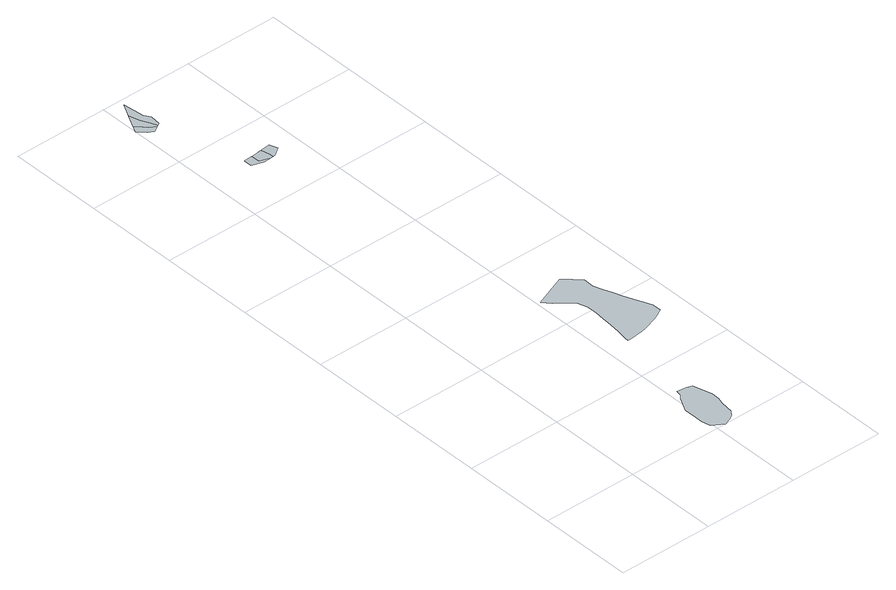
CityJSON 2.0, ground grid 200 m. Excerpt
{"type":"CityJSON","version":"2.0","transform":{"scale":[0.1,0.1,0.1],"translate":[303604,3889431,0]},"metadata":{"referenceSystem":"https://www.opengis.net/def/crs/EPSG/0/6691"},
"CityObjects":{
"object1":{"type":"GenericCityObject","attributes":{"name":"1","土砂災害警戒区域.区域区分":"1","土砂災害警戒区域.現象の種類":"1","土砂災害警戒区域.都道府県コード":"22","土砂災害警戒区域.区域番号":"103-S-0112","土砂災害警戒区域.区域名":"西沢田洞","土砂災害警戒区域.所在地":"沼津市西沢田字洞 他","土砂災害警戒区域.告示日":"2018-03-30","土砂災害警戒区域.特別警戒未指定フラグ":"0"},"geometry":[{"type":"MultiSurface","lod":"0","boundaries":[[[0,1,2,3,4,5,6,7,8,9,10,11,12,13,14,15,16,17,18,19,20,21]]]}]},
"object2":{"type":"GenericCityObject","attributes":{"name":"1","土砂災害警戒区域.区域区分":"2","土砂災害警戒区域.現象の種類":"1","土砂災害警戒区域.都道府県コード":"22","土砂災害警戒区域.区域番号":"103-S-0112","土砂災害警戒区域.区域名":"西沢田洞","土砂災害警戒区域.所在地":"沼津市西沢田字洞 他","土砂災害警戒区域.告示日":"2018-03-30","土砂災害警戒区域.特別警戒未指定フラグ":"0"},"geometry":[{"type":"MultiSurface","lod":"0","boundaries":[[[22,23,24,25,26,27,28,29,10,11,30,31,32,33,34,35,36,37]]]}]},
"object3":{"type":"GenericCityObject","attributes":{"name":"1","土砂災害警戒区域.区域区分":"1","土砂災害警戒区域.現象の種類":"2","土砂災害警戒区域.都道府県コード":"22","土砂災害警戒区域.区域番号":"203-S-101","土砂災害警戒区域.区域名":"尾上沢","土砂災害警戒区域.所在地":"沼津市西沢田字小尾振","土砂災害警戒区域.告示日":"2018-03-30","土砂災害警戒区域.特別警戒未指定フラグ":"0"},"geometry":[{"type":"MultiSurface","lod":"0","boundaries":[[[38,39,40,41,42,43,44,45,46,47,48,49,50,51,52,53,54,55,56,57,58,59,60,61,62,63,64,65,66,67,68,69]]]}]},
"object4":{"type":"GenericCityObject","attributes":{"name":"1","土砂災害警戒区域.区域区分":"1","土砂災害警戒区域.現象の種類":"2","土砂災害警戒区域.都道府県コード":"22","土砂災害警戒区域.区域番号":"203-S-101","土砂災害警戒区域.区域名":"西川","土砂災害警戒区域.所在地":"沼津市西沢田字小尾振","土砂災害警戒区域.告示日":"2018-03-30","土砂災害警戒区域.特別警戒未指定フラグ":"0"},"geometry":[{"type":"MultiSurface","lod":"0","boundaries":[[[38,39,40,41,42,43,44,45,46,47,48,49,50,51,52,53,54,55,56,57,58,59,60,61,62,63,64,65,66,67,68,69]]]}]},
"object5":{"type":"GenericCityObject","attributes":{"name":"1","土砂災害警戒区域.区域区分":"2","土砂災害警戒区域.現象の種類":"1","土砂災害警戒区域.都道府県コード":"22","土砂災害警戒区域.区域番号":"103-S-0110","土砂災害警戒区域.区域名":"西大曲","土砂災害警戒区域.所在地":"沼津市西沢田字西大曲 他","土砂災害警戒区域.告示日":"2018-03-30","土砂災害警戒区域.特別警戒未指定フラグ":"0"},"geometry":[{"type":"MultiSurface","lod":"0","boundaries":[[[70,71,72,73,74,75,76,77,78]]]}]},
"object6":{"type":"GenericCityObject","attributes":{"name":"1","土砂災害警戒区域.区域区分":"1","土砂災害警戒区域.現象の種類":"1","土砂災害警戒区域.都道府県コード":"22","土砂災害警戒区域.区域番号":"103-S-0110","土砂災害警戒区域.区域名":"西大曲","土砂災害警戒区域.所在地":"沼津市西沢田字西大曲 他","土砂災害警戒区域.告示日":"2018-03-30","土砂災害警戒区域.特別警戒未指定フラグ":"0"},"geometry":[{"type":"MultiSurface","lod":"0","boundaries":[[[77,79,80,81,82,73,83,84,85,86,87,88]]]}]},
"object7":{"type":"GenericCityObject","attributes":{"name":"1","土砂災害警戒区域.区域区分":"2","土砂災害警戒区域.現象の種類":"1","土砂災害警戒区域.都道府県コード":"22","土砂災害警戒区域.区域番号":"103-S-0110","土砂災害警戒区域.区域名":"西大曲","土砂災害警戒区域.所在地":"沼津市西沢田字西大曲 他","土砂災害警戒区域.告示日":"2018-03-30","土砂災害警戒区域.特別警戒未指定フラグ":"0"},"geometry":[{"type":"MultiSurface","lod":"0","boundaries":[[[89,90,91,92,93,94,95,96]]]}]},
"object8":{"type":"GenericCityObject","attributes":{"name":"1","土砂災害警戒区域.区域区分":"1","土砂災害警戒区域.現象の種類":"1","土砂災害警戒区域.都道府県コード":"22","土砂災害警戒区域.区域番号":"103-S-0110","土砂災害警戒区域.区域名":"西大曲","土砂災害警戒区域.所在地":"沼津市西沢田字西大曲 他","土砂災害警戒区域.告示日":"2018-03-30","土砂災害警戒区域.特別警戒未指定フラグ":"0"},"geometry":[{"type":"MultiSurface","lod":"0","boundaries":[[[95,97,98,99,91,92,100,101,102,103,104,105]]]}]}
},
"vertices":[
[2324,56,0],[2416,96,0],[2507,218,0],[2521,332,0],[2543,494,0],[2581,634,0],[2584,799,0],[2542,967,0],[2478,1207,0],[2443,1215,0],[2374,1234,0],[2367,1235,0],[2270,1251,0],[2171,1267,0],[2147,1141,0],[2085,1080,0],[1918,761,0],[1925,546,0],[1924,336,0],[1961,142,0],[2195,1,0],[2287,40,0],
[2339,195,0],[2305,325,0],[2316,486,0],[2318,514,0],[2340,689,0],[2394,859,0],[2428,1033,0],[2416,1222,0],[2355,1237,0],[2298,1090,0],[2220,980,0],[2085,740,0],[2088,533,0],[2085,323,0],[2139,167,0],[2259,183,0],
[2543,2935,0],[2648,2940,0],[2752,2951,0],[2856,2968,0],[2958,2990,0],[3059,3017,0],[3159,3049,0],[3256,3087,0],[3352,3130,0],[3445,3177,0],[3510,3215,0],[3502,3398,0],[3434,3586,0],[3351,3768,0],[3279,3955,0],[3211,4143,0],[3135,4328,0],[3073,4519,0],[3078,4735,0],[2933,4893,0],[2756,5039,0],[2075,4772,0],[2209,4609,0],[2397,4468,0],[2547,4312,0],[2601,4119,0],[2616,3910,0],[2583,3682,0],[2577,3465,0],[2542,3236,0],[2508,3008,0],[2497,2935,0],
[366,13177,0],[279,13344,0],[216,13576,0],[169,13483,0],[75,13299,0],[133,13252,0],[263,13095,0],[392,13013,0],[429,13036,0],
[477,13066,0],[501,13284,0],[414,13423,0],[367,13870,0],[47,13244,0],[1,13155,0],[14,13140,0],[152,13007,0],[266,12933,0],[350,12986,0],
[1342,11122,0],[1307,11294,0],[1227,11286,0],[1133,11276,0],[1069,11270,0],[1076,11096,0],[1296,11019,0],[1344,11022,0],
[1396,11026,0],[1568,11146,0],[1508,11314,0],[983,11262,0],[982,11262,0],[883,11255,0],[890,11091,0],[1132,11008,0],[1231,11015,0]
]}
